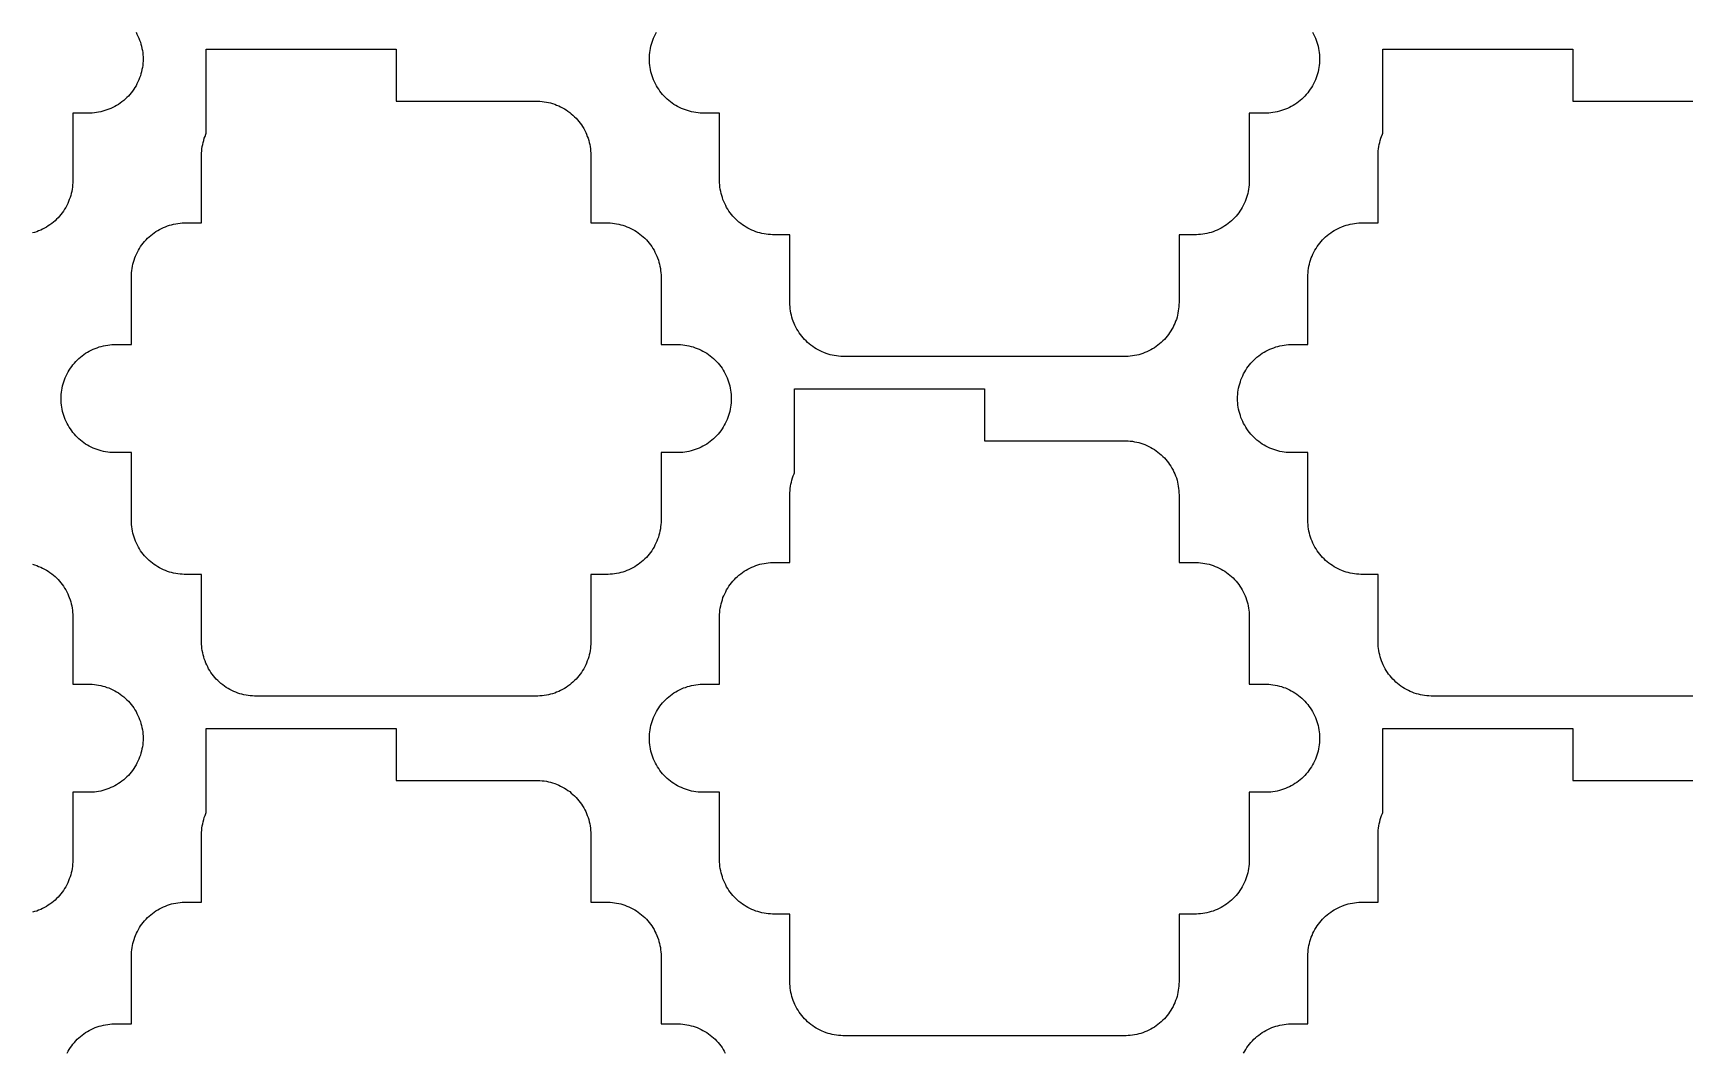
# Model space of a CAD drawing. Extents: x -49 to 54, y -38 to 38.
# Drawn here: x -38.73 to -23.45, y -20.18 to -10.76 of the extents above; entities that cross this region are included whole.
import ezdxf

# ---------------------------------------------------------------- set-up
doc = ezdxf.new("R2010")
doc.units = 0
doc.layers.add('CONDUCTIVE_LAYER_BACK_LAYER', color=2, linetype='CONTINUOUS')

msp = doc.modelspace()

# ---------------------------------------------------------------- linework, layer by layer
at = {"layer": 'CONDUCTIVE_LAYER_BACK_LAYER'}
for points in [[(-37.779, -10.749), (-37.77, -10.767), (-37.761, -10.785), (-37.753, -10.803), (-37.746, -10.821), (-37.739, -10.84), (-37.733, -10.859), (-37.728, -10.878), (-37.724, -10.898), (-37.72, -10.917), (-37.717, -10.937), (-37.716, -10.957), (-37.714, -10.977), (-37.714, -10.997), (-37.714, -11.016), (-37.716, -11.036), (-37.717, -11.056), (-37.72, -11.076), (-37.724, -11.095), (-37.728, -11.115), (-37.733, -11.134), (-37.739, -11.153), (-37.746, -11.172), (-37.753, -11.19), (-37.761, -11.208), (-37.77, -11.226), (-37.779, -11.244), (-37.789, -11.261), (-37.8, -11.277), (-37.812, -11.294), (-37.824, -11.309), (-37.837, -11.325), (-37.85, -11.339), (-37.864, -11.354), (-37.878, -11.367), (-37.893, -11.38), (-37.909, -11.393), (-37.925, -11.404), (-37.941, -11.416), (-37.958, -11.426), (-37.976, -11.436), (-37.993, -11.445), (-38.011, -11.454), (-38.03, -11.461), (-38.048, -11.468), (-38.067, -11.474), (-38.086, -11.48), (-38.105, -11.485), (-38.125, -11.489), (-38.145, -11.492), (-38.164, -11.494), (-38.184, -11.496), (-38.204, -11.496), (-38.364, -11.496), (-38.364, -12.122), (-38.364, -12.142), (-38.366, -12.162), (-38.367, -12.182), (-38.37, -12.202), (-38.374, -12.221), (-38.378, -12.241), (-38.383, -12.26), (-38.389, -12.279), (-38.396, -12.297), (-38.403, -12.316), (-38.411, -12.334), (-38.42, -12.352), (-38.429, -12.369), (-38.439, -12.387), (-38.45, -12.403), (-38.462, -12.419), (-38.474, -12.435), (-38.487, -12.45), (-38.5, -12.465), (-38.514, -12.479), (-38.528, -12.493), (-38.543, -12.506), (-38.559, -12.519), (-38.575, -12.53), (-38.591, -12.541), (-38.608, -12.552), (-38.626, -12.562), (-38.643, -12.571), (-38.661, -12.579), (-38.68, -12.587), (-38.698, -12.594), (-38.717, -12.6), (-38.736, -12.606)], [(-26.896, -10.749), (-26.886, -10.767), (-26.877, -10.785), (-26.869, -10.803), (-26.862, -10.821), (-26.855, -10.84), (-26.849, -10.859), (-26.844, -10.878), (-26.84, -10.898), (-26.837, -10.917), (-26.834, -10.937), (-26.832, -10.957), (-26.831, -10.977), (-26.83, -10.997), (-26.831, -11.016), (-26.832, -11.036), (-26.834, -11.056), (-26.837, -11.076), (-26.84, -11.095), (-26.844, -11.115), (-26.849, -11.134), (-26.855, -11.153), (-26.862, -11.172), (-26.869, -11.19), (-26.877, -11.208), (-26.886, -11.226), (-26.896, -11.244), (-26.906, -11.261), (-26.917, -11.277), (-26.928, -11.294), (-26.94, -11.309), (-26.953, -11.325), (-26.966, -11.339), (-26.98, -11.354), (-26.995, -11.367), (-27.01, -11.38), (-27.025, -11.393), (-27.041, -11.404), (-27.058, -11.416), (-27.075, -11.426), (-27.092, -11.436), (-27.109, -11.445), (-27.127, -11.454), (-27.146, -11.461), (-27.164, -11.468), (-27.183, -11.474), (-27.202, -11.48), (-27.222, -11.485), (-27.241, -11.489), (-27.261, -11.492), (-27.281, -11.494), (-27.3, -11.496), (-27.32, -11.496), (-27.48, -11.496), (-27.48, -12.122), (-27.481, -12.142), (-27.482, -12.162), (-27.484, -12.182), (-27.487, -12.202), (-27.49, -12.221), (-27.494, -12.241), (-27.499, -12.26), (-27.505, -12.279), (-27.512, -12.297), (-27.519, -12.316), (-27.527, -12.334), (-27.536, -12.352), (-27.546, -12.369), (-27.556, -12.387), (-27.567, -12.403), (-27.578, -12.419), (-27.59, -12.435), (-27.603, -12.45), (-27.616, -12.465), (-27.63, -12.479), (-27.645, -12.493), (-27.66, -12.506), (-27.675, -12.519), (-27.691, -12.53), (-27.708, -12.541), (-27.725, -12.552), (-27.742, -12.562), (-27.759, -12.571), (-27.777, -12.579), (-27.796, -12.587), (-27.814, -12.594), (-27.833, -12.6), (-27.852, -12.606), (-27.872, -12.61), (-27.891, -12.614), (-27.911, -12.618), (-27.931, -12.62), (-27.95, -12.621), (-27.97, -12.622), (-28.13, -12.622), (-28.13, -13.248), (-28.131, -13.268), (-28.132, -13.288), (-28.134, -13.308), (-28.137, -13.327), (-28.14, -13.347), (-28.144, -13.366), (-28.149, -13.386), (-28.155, -13.405), (-28.162, -13.423), (-28.169, -13.442), (-28.177, -13.46), (-28.186, -13.478), (-28.196, -13.495), (-28.206, -13.512), (-28.217, -13.529), (-28.228, -13.545), (-28.24, -13.561), (-28.253, -13.576), (-28.266, -13.591), (-28.28, -13.605), (-28.295, -13.619), (-28.31, -13.632), (-28.325, -13.644), (-28.341, -13.656), (-28.358, -13.667), (-28.375, -13.678), (-28.392, -13.688), (-28.409, -13.697), (-28.427, -13.705), (-28.446, -13.713), (-28.464, -13.72), (-28.483, -13.726), (-28.502, -13.732), (-28.522, -13.736), (-28.541, -13.74), (-28.561, -13.743), (-28.581, -13.746), (-28.6, -13.747), (-28.62, -13.748), (-31.24, -13.748), (-31.26, -13.747), (-31.28, -13.746), (-31.3, -13.743), (-31.319, -13.74), (-31.339, -13.736), (-31.358, -13.732), (-31.377, -13.726), (-31.396, -13.72), (-31.415, -13.713), (-31.433, -13.705), (-31.451, -13.697), (-31.469, -13.688), (-31.486, -13.678), (-31.503, -13.667), (-31.519, -13.656), (-31.535, -13.644), (-31.551, -13.632), (-31.566, -13.619), (-31.58, -13.605), (-31.594, -13.591), (-31.608, -13.576), (-31.62, -13.561), (-31.632, -13.545), (-31.644, -13.529), (-31.655, -13.512), (-31.665, -13.495), (-31.674, -13.478), (-31.683, -13.46), (-31.691, -13.442), (-31.699, -13.423), (-31.705, -13.405), (-31.711, -13.386), (-31.716, -13.366), (-31.72, -13.347), (-31.724, -13.327), (-31.727, -13.308), (-31.729, -13.288), (-31.73, -13.268), (-31.73, -13.248), (-31.73, -12.622), (-31.89, -12.622), (-31.91, -12.621), (-31.93, -12.62), (-31.95, -12.618), (-31.969, -12.614), (-31.989, -12.61), (-32.008, -12.606), (-32.027, -12.6), (-32.046, -12.594), (-32.065, -12.587), (-32.083, -12.579), (-32.101, -12.571), (-32.119, -12.562), (-32.136, -12.552), (-32.153, -12.541), (-32.169, -12.53), (-32.185, -12.519), (-32.201, -12.506), (-32.216, -12.493), (-32.23, -12.479), (-32.244, -12.465), (-32.258, -12.45), (-32.27, -12.435), (-32.282, -12.419), (-32.294, -12.403), (-32.305, -12.387), (-32.315, -12.369), (-32.324, -12.352), (-32.333, -12.334), (-32.341, -12.316), (-32.349, -12.297), (-32.355, -12.279), (-32.361, -12.26), (-32.366, -12.241), (-32.37, -12.221), (-32.374, -12.202), (-32.377, -12.182), (-32.379, -12.162), (-32.38, -12.142), (-32.38, -12.122), (-32.38, -11.496), (-32.54, -11.496), (-32.56, -11.496), (-32.58, -11.494), (-32.6, -11.492), (-32.619, -11.489), (-32.639, -11.485), (-32.658, -11.48), (-32.677, -11.474), (-32.696, -11.468), (-32.715, -11.461), (-32.733, -11.454), (-32.751, -11.445), (-32.769, -11.436), (-32.786, -11.426), (-32.803, -11.416), (-32.819, -11.404), (-32.835, -11.393), (-32.851, -11.38), (-32.866, -11.367), (-32.88, -11.354), (-32.894, -11.339), (-32.908, -11.325), (-32.92, -11.309), (-32.932, -11.294), (-32.944, -11.277), (-32.955, -11.261), (-32.965, -11.244), (-32.974, -11.226), (-32.983, -11.208), (-32.991, -11.19), (-32.999, -11.172), (-33.005, -11.153), (-33.011, -11.134), (-33.016, -11.115), (-33.02, -11.095), (-33.024, -11.076), (-33.027, -11.056), (-33.029, -11.036), (-33.03, -11.016), (-33.03, -10.997), (-33.03, -10.977), (-33.029, -10.957), (-33.027, -10.937), (-33.024, -10.917), (-33.02, -10.898), (-33.016, -10.878), (-33.011, -10.859), (-33.005, -10.84), (-32.999, -10.821), (-32.991, -10.803), (-32.983, -10.785), (-32.974, -10.767), (-32.965, -10.749)], [(-23.178, -16.89), (-25.798, -16.89), (-25.818, -16.889), (-25.838, -16.888), (-25.858, -16.885), (-25.877, -16.882), (-25.897, -16.878), (-25.916, -16.873), (-25.935, -16.868), (-25.954, -16.862), (-25.973, -16.855), (-25.991, -16.847), (-26.009, -16.839), (-26.027, -16.83), (-26.044, -16.82), (-26.061, -16.809), (-26.077, -16.798), (-26.093, -16.786), (-26.109, -16.774), (-26.124, -16.761), (-26.138, -16.747), (-26.152, -16.733), (-26.166, -16.718), (-26.178, -16.703), (-26.191, -16.687), (-26.202, -16.671), (-26.213, -16.654), (-26.223, -16.637), (-26.233, -16.62), (-26.241, -16.602), (-26.249, -16.584), (-26.257, -16.565), (-26.263, -16.546), (-26.269, -16.527), (-26.274, -16.508), (-26.279, -16.489), (-26.282, -16.469), (-26.285, -16.45), (-26.287, -16.43), (-26.288, -16.41), (-26.288, -16.39), (-26.288, -15.764), (-26.448, -15.764), (-26.468, -15.763), (-26.488, -15.762), (-26.508, -15.759), (-26.527, -15.756), (-26.547, -15.752), (-26.566, -15.748), (-26.585, -15.742), (-26.604, -15.736), (-26.623, -15.729), (-26.641, -15.721), (-26.659, -15.713), (-26.677, -15.704), (-26.694, -15.694), (-26.711, -15.683), (-26.727, -15.672), (-26.743, -15.66), (-26.759, -15.648), (-26.774, -15.635), (-26.788, -15.621), (-26.802, -15.607), (-26.816, -15.592), (-26.828, -15.577), (-26.841, -15.561), (-26.852, -15.545), (-26.863, -15.528), (-26.873, -15.511), (-26.883, -15.494), (-26.891, -15.476), (-26.899, -15.458), (-26.907, -15.439), (-26.913, -15.421), (-26.919, -15.402), (-26.924, -15.382), (-26.929, -15.363), (-26.932, -15.343), (-26.935, -15.324), (-26.937, -15.304), (-26.938, -15.284), (-26.938, -15.264), (-26.938, -14.638), (-27.098, -14.638), (-27.118, -14.637), (-27.138, -14.636), (-27.158, -14.634), (-27.177, -14.63), (-27.197, -14.626), (-27.216, -14.622), (-27.235, -14.616), (-27.254, -14.61), (-27.273, -14.603), (-27.291, -14.595), (-27.309, -14.587), (-27.327, -14.578), (-27.344, -14.568), (-27.361, -14.558), (-27.377, -14.546), (-27.393, -14.535), (-27.409, -14.522), (-27.424, -14.509), (-27.438, -14.495), (-27.452, -14.481), (-27.466, -14.466), (-27.478, -14.451), (-27.491, -14.435), (-27.502, -14.419), (-27.513, -14.403), (-27.523, -14.385), (-27.533, -14.368), (-27.541, -14.35), (-27.549, -14.332), (-27.557, -14.314), (-27.563, -14.295), (-27.569, -14.276), (-27.574, -14.257), (-27.579, -14.237), (-27.582, -14.218), (-27.585, -14.198), (-27.587, -14.178), (-27.588, -14.158), (-27.588, -14.138), (-27.588, -14.118), (-27.587, -14.099), (-27.585, -14.079), (-27.582, -14.059), (-27.579, -14.04), (-27.574, -14.02), (-27.569, -14.001), (-27.563, -13.982), (-27.557, -13.963), (-27.549, -13.945), (-27.541, -13.927), (-27.533, -13.909), (-27.523, -13.891), (-27.513, -13.874), (-27.502, -13.857), (-27.491, -13.841), (-27.478, -13.826), (-27.466, -13.81), (-27.452, -13.796), (-27.438, -13.781), (-27.424, -13.768), (-27.409, -13.755), (-27.393, -13.742), (-27.377, -13.73), (-27.361, -13.719), (-27.344, -13.709), (-27.327, -13.699), (-27.309, -13.69), (-27.291, -13.681), (-27.273, -13.674), (-27.254, -13.667), (-27.235, -13.66), (-27.216, -13.655), (-27.197, -13.65), (-27.177, -13.646), (-27.158, -13.643), (-27.138, -13.641), (-27.118, -13.639), (-27.098, -13.638), (-26.938, -13.638), (-26.938, -13.013), (-26.938, -12.993), (-26.937, -12.973), (-26.935, -12.953), (-26.932, -12.933), (-26.929, -12.914), (-26.924, -12.894), (-26.919, -12.875), (-26.913, -12.856), (-26.907, -12.837), (-26.899, -12.819), (-26.891, -12.801), (-26.883, -12.783), (-26.873, -12.765), (-26.863, -12.748), (-26.852, -12.732), (-26.841, -12.715), (-26.828, -12.7), (-26.816, -12.684), (-26.802, -12.67), (-26.788, -12.655), (-26.774, -12.642), (-26.759, -12.629), (-26.743, -12.616), (-26.727, -12.605), (-26.711, -12.593), (-26.694, -12.583), (-26.677, -12.573), (-26.659, -12.564), (-26.641, -12.555), (-26.623, -12.548), (-26.604, -12.541), (-26.585, -12.535), (-26.566, -12.529), (-26.547, -12.524), (-26.527, -12.521), (-26.508, -12.517), (-26.488, -12.515), (-26.468, -12.513), (-26.448, -12.513), (-26.288, -12.513), (-26.288, -11.887), (-26.288, -11.867), (-26.287, -11.847), (-26.285, -11.827), (-26.282, -11.807), (-26.279, -11.788), (-26.274, -11.769), (-26.269, -11.749), (-26.263, -11.73), (-26.257, -11.712), (-26.249, -11.693), (-26.245, -11.684), (-26.245, -10.906), (-24.488, -10.906), (-24.488, -11.387), (-23.178, -11.387)], [(-38.736, -15.671), (-38.717, -15.676), (-38.698, -15.683), (-38.68, -15.69), (-38.661, -15.697), (-38.643, -15.706), (-38.626, -15.715), (-38.608, -15.725), (-38.591, -15.735), (-38.575, -15.746), (-38.559, -15.758), (-38.543, -15.771), (-38.528, -15.784), (-38.514, -15.797), (-38.5, -15.812), (-38.487, -15.826), (-38.474, -15.842), (-38.462, -15.857), (-38.45, -15.874), (-38.439, -15.89), (-38.429, -15.907), (-38.42, -15.925), (-38.411, -15.943), (-38.403, -15.961), (-38.396, -15.979), (-38.389, -15.998), (-38.383, -16.017), (-38.378, -16.036), (-38.374, -16.056), (-38.37, -16.075), (-38.367, -16.095), (-38.366, -16.115), (-38.364, -16.135), (-38.364, -16.154), (-38.364, -16.78), (-38.204, -16.78), (-38.184, -16.781), (-38.164, -16.783), (-38.145, -16.785), (-38.125, -16.788), (-38.105, -16.792), (-38.086, -16.797), (-38.067, -16.802), (-38.048, -16.809), (-38.03, -16.815), (-38.011, -16.823), (-37.993, -16.832), (-37.976, -16.841), (-37.958, -16.851), (-37.941, -16.861), (-37.925, -16.872), (-37.909, -16.884), (-37.893, -16.896), (-37.878, -16.91), (-37.864, -16.923), (-37.85, -16.937), (-37.837, -16.952), (-37.824, -16.967), (-37.812, -16.983), (-37.8, -16.999), (-37.789, -17.016), (-37.779, -17.033), (-37.77, -17.051), (-37.761, -17.068), (-37.753, -17.087), (-37.746, -17.105), (-37.739, -17.124), (-37.733, -17.143), (-37.728, -17.162), (-37.724, -17.181), (-37.72, -17.201), (-37.717, -17.221), (-37.716, -17.24), (-37.714, -17.26), (-37.714, -17.28), (-37.714, -17.3), (-37.716, -17.32), (-37.717, -17.34), (-37.72, -17.359), (-37.724, -17.379), (-37.728, -17.398), (-37.733, -17.418), (-37.739, -17.437), (-37.746, -17.455), (-37.753, -17.474), (-37.761, -17.492), (-37.77, -17.51), (-37.779, -17.527), (-37.789, -17.544), (-37.8, -17.561), (-37.812, -17.577), (-37.824, -17.593), (-37.837, -17.608), (-37.85, -17.623), (-37.864, -17.637), (-37.878, -17.651), (-37.893, -17.664), (-37.909, -17.676), (-37.925, -17.688), (-37.941, -17.699), (-37.958, -17.71), (-37.976, -17.72), (-37.993, -17.729), (-38.011, -17.737), (-38.03, -17.745), (-38.048, -17.752), (-38.067, -17.758), (-38.086, -17.764), (-38.105, -17.768), (-38.125, -17.772), (-38.145, -17.775), (-38.164, -17.778), (-38.184, -17.779), (-38.204, -17.78), (-38.364, -17.78), (-38.364, -18.406), (-38.364, -18.426), (-38.366, -18.446), (-38.367, -18.466), (-38.37, -18.485), (-38.374, -18.505), (-38.378, -18.524), (-38.383, -18.543), (-38.389, -18.562), (-38.396, -18.581), (-38.403, -18.6), (-38.411, -18.618), (-38.42, -18.636), (-38.429, -18.653), (-38.439, -18.67), (-38.45, -18.687), (-38.462, -18.703), (-38.474, -18.719), (-38.487, -18.734), (-38.5, -18.749), (-38.514, -18.763), (-38.528, -18.777), (-38.543, -18.79), (-38.559, -18.802), (-38.575, -18.814), (-38.591, -18.825), (-38.608, -18.836), (-38.626, -18.846), (-38.643, -18.855), (-38.661, -18.863), (-38.68, -18.871), (-38.698, -18.878), (-38.717, -18.884), (-38.736, -18.889)], [(-38.416, -20.192), (-38.407, -20.175), (-38.397, -20.158), (-38.386, -20.141), (-38.374, -20.125), (-38.362, -20.109), (-38.349, -20.094), (-38.336, -20.079), (-38.322, -20.065), (-38.308, -20.051), (-38.293, -20.038), (-38.277, -20.026), (-38.261, -20.014), (-38.245, -20.003), (-38.228, -19.992), (-38.211, -19.983), (-38.193, -19.973), (-38.175, -19.965), (-38.157, -19.957), (-38.138, -19.95), (-38.119, -19.944), (-38.1, -19.939), (-38.081, -19.934), (-38.061, -19.93), (-38.041, -19.927), (-38.022, -19.925), (-38.002, -19.923), (-37.982, -19.922), (-37.822, -19.922), (-37.822, -19.296), (-37.822, -19.276), (-37.82, -19.257), (-37.819, -19.237), (-37.816, -19.217), (-37.812, -19.197), (-37.808, -19.178), (-37.803, -19.159), (-37.797, -19.14), (-37.79, -19.121), (-37.783, -19.103), (-37.775, -19.084), (-37.766, -19.067), (-37.757, -19.049), (-37.747, -19.032), (-37.736, -19.015), (-37.724, -18.999), (-37.712, -18.983), (-37.699, -18.968), (-37.686, -18.953), (-37.672, -18.939), (-37.658, -18.926), (-37.643, -18.913), (-37.627, -18.9), (-37.611, -18.888), (-37.595, -18.877), (-37.578, -18.867), (-37.561, -18.857), (-37.543, -18.848), (-37.525, -18.839), (-37.507, -18.832), (-37.488, -18.825), (-37.469, -18.818), (-37.45, -18.813), (-37.431, -18.808), (-37.411, -18.804), (-37.391, -18.801), (-37.372, -18.799), (-37.352, -18.797), (-37.332, -18.796), (-37.172, -18.796), (-37.172, -18.17), (-37.172, -18.151), (-37.17, -18.131), (-37.169, -18.111), (-37.166, -18.091), (-37.162, -18.072), (-37.158, -18.052), (-37.153, -18.033), (-37.147, -18.014), (-37.14, -17.995), (-37.133, -17.977), (-37.129, -17.968), (-37.129, -17.19), (-35.372, -17.19), (-35.372, -17.671), (-34.062, -17.671), (-34.042, -17.671), (-34.022, -17.673), (-34.003, -17.675), (-33.983, -17.678), (-33.964, -17.682), (-33.944, -17.687), (-33.925, -17.692), (-33.906, -17.699), (-33.888, -17.706), (-33.869, -17.713), (-33.851, -17.722), (-33.834, -17.731), (-33.816, -17.741), (-33.799, -17.751), (-33.783, -17.762), (-33.767, -17.774), (-33.752, -17.787), (-33.737, -17.8), (-33.722, -17.813), (-33.708, -17.828), (-33.695, -17.842), (-33.682, -17.858), (-33.67, -17.873), (-33.658, -17.89), (-33.648, -17.906), (-33.637, -17.923), (-33.628, -17.941), (-33.619, -17.959), (-33.611, -17.977), (-33.604, -17.995), (-33.597, -18.014), (-33.591, -18.033), (-33.586, -18.052), (-33.582, -18.072), (-33.578, -18.091), (-33.576, -18.111), (-33.574, -18.131), (-33.572, -18.151), (-33.572, -18.17), (-33.572, -18.796), (-33.412, -18.796), (-33.392, -18.797), (-33.372, -18.799), (-33.353, -18.801), (-33.333, -18.804), (-33.314, -18.808), (-33.294, -18.813), (-33.275, -18.818), (-33.256, -18.825), (-33.238, -18.832), (-33.219, -18.839), (-33.201, -18.848), (-33.184, -18.857), (-33.166, -18.867), (-33.149, -18.877), (-33.133, -18.888), (-33.117, -18.9), (-33.102, -18.913), (-33.087, -18.926), (-33.072, -18.939), (-33.058, -18.953), (-33.045, -18.968), (-33.032, -18.983), (-33.02, -18.999), (-33.008, -19.015), (-32.998, -19.032), (-32.987, -19.049), (-32.978, -19.067), (-32.969, -19.084), (-32.961, -19.103), (-32.954, -19.121), (-32.947, -19.14), (-32.941, -19.159), (-32.936, -19.178), (-32.932, -19.197), (-32.928, -19.217), (-32.926, -19.237), (-32.924, -19.257), (-32.922, -19.276), (-32.922, -19.296), (-32.922, -19.922), (-32.762, -19.922), (-32.742, -19.923), (-32.722, -19.925), (-32.703, -19.927), (-32.683, -19.93), (-32.664, -19.934), (-32.644, -19.939), (-32.625, -19.944), (-32.606, -19.95), (-32.588, -19.957), (-32.569, -19.965), (-32.551, -19.973), (-32.534, -19.983), (-32.516, -19.992), (-32.499, -20.003), (-32.483, -20.014), (-32.467, -20.026), (-32.452, -20.038), (-32.437, -20.051), (-32.422, -20.065), (-32.408, -20.079), (-32.395, -20.094), (-32.382, -20.109), (-32.37, -20.125), (-32.358, -20.141), (-32.348, -20.158), (-32.337, -20.175), (-32.328, -20.192)], [(-27.533, -20.192), (-27.523, -20.175), (-27.513, -20.158), (-27.502, -20.141), (-27.491, -20.125), (-27.478, -20.109), (-27.466, -20.094), (-27.452, -20.079), (-27.438, -20.065), (-27.424, -20.051), (-27.409, -20.038), (-27.393, -20.026), (-27.377, -20.014), (-27.361, -20.003), (-27.344, -19.992), (-27.327, -19.983), (-27.309, -19.973), (-27.291, -19.965), (-27.273, -19.957), (-27.254, -19.95), (-27.235, -19.944), (-27.216, -19.939), (-27.197, -19.934), (-27.177, -19.93), (-27.158, -19.927), (-27.138, -19.925), (-27.118, -19.923), (-27.098, -19.922), (-26.938, -19.922), (-26.938, -19.296), (-26.938, -19.276), (-26.937, -19.257), (-26.935, -19.237), (-26.932, -19.217), (-26.929, -19.197), (-26.924, -19.178), (-26.919, -19.159), (-26.913, -19.14), (-26.907, -19.121), (-26.899, -19.103), (-26.891, -19.084), (-26.883, -19.067), (-26.873, -19.049), (-26.863, -19.032), (-26.852, -19.015), (-26.841, -18.999), (-26.828, -18.983), (-26.816, -18.968), (-26.802, -18.953), (-26.788, -18.939), (-26.774, -18.926), (-26.759, -18.913), (-26.743, -18.9), (-26.727, -18.888), (-26.711, -18.877), (-26.694, -18.867), (-26.677, -18.857), (-26.659, -18.848), (-26.641, -18.839), (-26.623, -18.832), (-26.604, -18.825), (-26.585, -18.818), (-26.566, -18.813), (-26.547, -18.808), (-26.527, -18.804), (-26.508, -18.801), (-26.488, -18.799), (-26.468, -18.797), (-26.448, -18.796), (-26.288, -18.796), (-26.288, -18.17), (-26.288, -18.151), (-26.287, -18.131), (-26.285, -18.111), (-26.282, -18.091), (-26.279, -18.072), (-26.274, -18.052), (-26.269, -18.033), (-26.263, -18.014), (-26.257, -17.995), (-26.249, -17.977), (-26.245, -17.968), (-26.245, -17.19), (-24.488, -17.19), (-24.488, -17.671), (-23.178, -17.671)]]:
    msp.add_lwpolyline(points, dxfattribs=at)
for points in [[(-33.572, -16.39), (-33.572, -16.41), (-33.574, -16.43), (-33.576, -16.45), (-33.578, -16.469), (-33.582, -16.489), (-33.586, -16.508), (-33.591, -16.527), (-33.597, -16.546), (-33.604, -16.565), (-33.611, -16.584), (-33.619, -16.602), (-33.628, -16.62), (-33.637, -16.637), (-33.648, -16.654), (-33.658, -16.671), (-33.67, -16.687), (-33.682, -16.703), (-33.695, -16.718), (-33.708, -16.733), (-33.722, -16.747), (-33.737, -16.761), (-33.752, -16.774), (-33.767, -16.786), (-33.783, -16.798), (-33.799, -16.809), (-33.816, -16.82), (-33.834, -16.83), (-33.851, -16.839), (-33.869, -16.847), (-33.888, -16.855), (-33.906, -16.862), (-33.925, -16.868), (-33.944, -16.873), (-33.964, -16.878), (-33.983, -16.882), (-34.003, -16.885), (-34.022, -16.888), (-34.042, -16.889), (-34.062, -16.89), (-36.682, -16.89), (-36.702, -16.889), (-36.722, -16.888), (-36.741, -16.885), (-36.761, -16.882), (-36.781, -16.878), (-36.8, -16.873), (-36.819, -16.868), (-36.838, -16.862), (-36.857, -16.855), (-36.875, -16.847), (-36.893, -16.839), (-36.911, -16.83), (-36.928, -16.82), (-36.945, -16.809), (-36.961, -16.798), (-36.977, -16.786), (-36.993, -16.774), (-37.008, -16.761), (-37.022, -16.747), (-37.036, -16.733), (-37.049, -16.718), (-37.062, -16.703), (-37.074, -16.687), (-37.086, -16.671), (-37.097, -16.654), (-37.107, -16.637), (-37.116, -16.62), (-37.125, -16.602), (-37.133, -16.584), (-37.14, -16.565), (-37.147, -16.546), (-37.153, -16.527), (-37.158, -16.508), (-37.162, -16.489), (-37.166, -16.469), (-37.169, -16.45), (-37.17, -16.43), (-37.172, -16.41), (-37.172, -16.39), (-37.172, -15.764), (-37.332, -15.764), (-37.352, -15.763), (-37.372, -15.762), (-37.391, -15.759), (-37.411, -15.756), (-37.431, -15.752), (-37.45, -15.748), (-37.469, -15.742), (-37.488, -15.736), (-37.507, -15.729), (-37.525, -15.721), (-37.543, -15.713), (-37.561, -15.704), (-37.578, -15.694), (-37.595, -15.683), (-37.611, -15.672), (-37.627, -15.66), (-37.643, -15.648), (-37.658, -15.635), (-37.672, -15.621), (-37.686, -15.607), (-37.699, -15.592), (-37.712, -15.577), (-37.724, -15.561), (-37.736, -15.545), (-37.747, -15.528), (-37.757, -15.511), (-37.766, -15.494), (-37.775, -15.476), (-37.783, -15.458), (-37.79, -15.439), (-37.797, -15.421), (-37.803, -15.402), (-37.808, -15.382), (-37.812, -15.363), (-37.816, -15.343), (-37.819, -15.324), (-37.82, -15.304), (-37.822, -15.284), (-37.822, -15.264), (-37.822, -14.638), (-37.982, -14.638), (-38.002, -14.637), (-38.022, -14.636), (-38.041, -14.634), (-38.061, -14.63), (-38.081, -14.626), (-38.1, -14.622), (-38.119, -14.616), (-38.138, -14.61), (-38.157, -14.603), (-38.175, -14.595), (-38.193, -14.587), (-38.211, -14.578), (-38.228, -14.568), (-38.245, -14.558), (-38.261, -14.546), (-38.277, -14.535), (-38.293, -14.522), (-38.308, -14.509), (-38.322, -14.495), (-38.336, -14.481), (-38.349, -14.466), (-38.362, -14.451), (-38.374, -14.435), (-38.386, -14.419), (-38.397, -14.403), (-38.407, -14.385), (-38.416, -14.368), (-38.425, -14.35), (-38.433, -14.332), (-38.44, -14.314), (-38.447, -14.295), (-38.453, -14.276), (-38.458, -14.257), (-38.462, -14.237), (-38.466, -14.218), (-38.469, -14.198), (-38.47, -14.178), (-38.472, -14.158), (-38.472, -14.138), (-38.472, -14.118), (-38.47, -14.099), (-38.469, -14.079), (-38.466, -14.059), (-38.462, -14.04), (-38.458, -14.02), (-38.453, -14.001), (-38.447, -13.982), (-38.44, -13.963), (-38.433, -13.945), (-38.425, -13.927), (-38.416, -13.909), (-38.407, -13.891), (-38.397, -13.874), (-38.386, -13.857), (-38.374, -13.841), (-38.362, -13.826), (-38.349, -13.81), (-38.336, -13.796), (-38.322, -13.781), (-38.308, -13.768), (-38.293, -13.755), (-38.277, -13.742), (-38.261, -13.73), (-38.245, -13.719), (-38.228, -13.709), (-38.211, -13.699), (-38.193, -13.69), (-38.175, -13.681), (-38.157, -13.674), (-38.138, -13.667), (-38.119, -13.66), (-38.1, -13.655), (-38.081, -13.65), (-38.061, -13.646), (-38.041, -13.643), (-38.022, -13.641), (-38.002, -13.639), (-37.982, -13.638), (-37.822, -13.638), (-37.822, -13.013), (-37.822, -12.993), (-37.82, -12.973), (-37.819, -12.953), (-37.816, -12.933), (-37.812, -12.914), (-37.808, -12.894), (-37.803, -12.875), (-37.797, -12.856), (-37.79, -12.837), (-37.783, -12.819), (-37.775, -12.801), (-37.766, -12.783), (-37.757, -12.765), (-37.747, -12.748), (-37.736, -12.732), (-37.724, -12.715), (-37.712, -12.7), (-37.699, -12.684), (-37.686, -12.67), (-37.672, -12.655), (-37.658, -12.642), (-37.643, -12.629), (-37.627, -12.616), (-37.611, -12.605), (-37.595, -12.593), (-37.578, -12.583), (-37.561, -12.573), (-37.543, -12.564), (-37.525, -12.555), (-37.507, -12.548), (-37.488, -12.541), (-37.469, -12.535), (-37.45, -12.529), (-37.431, -12.524), (-37.411, -12.521), (-37.391, -12.517), (-37.372, -12.515), (-37.352, -12.513), (-37.332, -12.513), (-37.172, -12.513), (-37.172, -11.887), (-37.172, -11.867), (-37.17, -11.847), (-37.169, -11.827), (-37.166, -11.807), (-37.162, -11.788), (-37.158, -11.769), (-37.153, -11.749), (-37.147, -11.73), (-37.14, -11.712), (-37.133, -11.693), (-37.129, -11.684), (-37.129, -10.906), (-35.372, -10.906), (-35.372, -11.387), (-34.062, -11.387), (-34.042, -11.388), (-34.022, -11.389), (-34.003, -11.392), (-33.983, -11.395), (-33.964, -11.399), (-33.944, -11.403), (-33.925, -11.409), (-33.906, -11.415), (-33.888, -11.422), (-33.869, -11.43), (-33.851, -11.438), (-33.834, -11.447), (-33.816, -11.457), (-33.799, -11.468), (-33.783, -11.479), (-33.767, -11.491), (-33.752, -11.503), (-33.737, -11.516), (-33.722, -11.53), (-33.708, -11.544), (-33.695, -11.559), (-33.682, -11.574), (-33.67, -11.59), (-33.658, -11.606), (-33.648, -11.622), (-33.637, -11.64), (-33.628, -11.657), (-33.619, -11.675), (-33.611, -11.693), (-33.604, -11.712), (-33.597, -11.73), (-33.591, -11.749), (-33.586, -11.769), (-33.582, -11.788), (-33.578, -11.807), (-33.576, -11.827), (-33.574, -11.847), (-33.572, -11.867), (-33.572, -11.887), (-33.572, -12.513), (-33.412, -12.513), (-33.392, -12.513), (-33.372, -12.515), (-33.353, -12.517), (-33.333, -12.521), (-33.314, -12.524), (-33.294, -12.529), (-33.275, -12.535), (-33.256, -12.541), (-33.238, -12.548), (-33.219, -12.555), (-33.201, -12.564), (-33.184, -12.573), (-33.166, -12.583), (-33.149, -12.593), (-33.133, -12.605), (-33.117, -12.616), (-33.102, -12.629), (-33.087, -12.642), (-33.072, -12.655), (-33.058, -12.67), (-33.045, -12.684), (-33.032, -12.7), (-33.02, -12.715), (-33.008, -12.732), (-32.998, -12.748), (-32.987, -12.765), (-32.978, -12.783), (-32.969, -12.801), (-32.961, -12.819), (-32.954, -12.837), (-32.947, -12.856), (-32.941, -12.875), (-32.936, -12.894), (-32.932, -12.914), (-32.928, -12.933), (-32.926, -12.953), (-32.924, -12.973), (-32.922, -12.993), (-32.922, -13.013), (-32.922, -13.638), (-32.762, -13.638), (-32.742, -13.639), (-32.722, -13.641), (-32.703, -13.643), (-32.683, -13.646), (-32.664, -13.65), (-32.644, -13.655), (-32.625, -13.66), (-32.606, -13.667), (-32.588, -13.674), (-32.569, -13.681), (-32.551, -13.69), (-32.534, -13.699), (-32.516, -13.709), (-32.499, -13.719), (-32.483, -13.73), (-32.467, -13.742), (-32.452, -13.755), (-32.437, -13.768), (-32.422, -13.781), (-32.408, -13.796), (-32.395, -13.81), (-32.382, -13.826), (-32.37, -13.841), (-32.358, -13.857), (-32.348, -13.874), (-32.337, -13.891), (-32.328, -13.909), (-32.319, -13.927), (-32.311, -13.945), (-32.304, -13.963), (-32.297, -13.982), (-32.291, -14.001), (-32.286, -14.02), (-32.282, -14.04), (-32.278, -14.059), (-32.276, -14.079), (-32.274, -14.099), (-32.272, -14.118), (-32.272, -14.138), (-32.272, -14.158), (-32.274, -14.178), (-32.276, -14.198), (-32.278, -14.218), (-32.282, -14.237), (-32.286, -14.257), (-32.291, -14.276), (-32.297, -14.295), (-32.304, -14.314), (-32.311, -14.332), (-32.319, -14.35), (-32.328, -14.368), (-32.337, -14.385), (-32.348, -14.403), (-32.358, -14.419), (-32.37, -14.435), (-32.382, -14.451), (-32.395, -14.466), (-32.408, -14.481), (-32.422, -14.495), (-32.437, -14.509), (-32.452, -14.522), (-32.467, -14.535), (-32.483, -14.546), (-32.499, -14.558), (-32.516, -14.568), (-32.534, -14.578), (-32.551, -14.587), (-32.569, -14.595), (-32.588, -14.603), (-32.606, -14.61), (-32.625, -14.616), (-32.644, -14.622), (-32.664, -14.626), (-32.683, -14.63), (-32.703, -14.634), (-32.722, -14.636), (-32.742, -14.637), (-32.762, -14.638), (-32.922, -14.638), (-32.922, -15.264), (-32.922, -15.284), (-32.924, -15.304), (-32.926, -15.324), (-32.928, -15.343), (-32.932, -15.363), (-32.936, -15.382), (-32.941, -15.402), (-32.947, -15.421), (-32.954, -15.439), (-32.961, -15.458), (-32.969, -15.476), (-32.978, -15.494), (-32.987, -15.511), (-32.998, -15.528), (-33.008, -15.545), (-33.02, -15.561), (-33.032, -15.577), (-33.045, -15.592), (-33.058, -15.607), (-33.072, -15.621), (-33.087, -15.635), (-33.102, -15.648), (-33.117, -15.66), (-33.133, -15.672), (-33.149, -15.683), (-33.166, -15.694), (-33.184, -15.704), (-33.201, -15.713), (-33.219, -15.721), (-33.238, -15.729), (-33.256, -15.736), (-33.275, -15.742), (-33.294, -15.748), (-33.314, -15.752), (-33.333, -15.756), (-33.353, -15.759), (-33.372, -15.762), (-33.392, -15.763), (-33.412, -15.764), (-33.572, -15.764)], [(-28.13, -19.532), (-28.131, -19.552), (-28.132, -19.572), (-28.134, -19.591), (-28.137, -19.611), (-28.14, -19.631), (-28.144, -19.65), (-28.149, -19.669), (-28.155, -19.688), (-28.162, -19.707), (-28.169, -19.726), (-28.177, -19.744), (-28.186, -19.762), (-28.196, -19.779), (-28.206, -19.796), (-28.217, -19.813), (-28.228, -19.829), (-28.24, -19.845), (-28.253, -19.86), (-28.266, -19.875), (-28.28, -19.889), (-28.295, -19.903), (-28.31, -19.916), (-28.325, -19.928), (-28.341, -19.94), (-28.358, -19.951), (-28.375, -19.962), (-28.392, -19.971), (-28.409, -19.981), (-28.427, -19.989), (-28.446, -19.997), (-28.464, -20.004), (-28.483, -20.01), (-28.502, -20.015), (-28.522, -20.02), (-28.541, -20.024), (-28.561, -20.027), (-28.581, -20.029), (-28.6, -20.031), (-28.62, -20.032), (-31.24, -20.032), (-31.26, -20.031), (-31.28, -20.029), (-31.3, -20.027), (-31.319, -20.024), (-31.339, -20.02), (-31.358, -20.015), (-31.377, -20.01), (-31.396, -20.004), (-31.415, -19.997), (-31.433, -19.989), (-31.451, -19.981), (-31.469, -19.971), (-31.486, -19.962), (-31.503, -19.951), (-31.519, -19.94), (-31.535, -19.928), (-31.551, -19.916), (-31.566, -19.903), (-31.58, -19.889), (-31.594, -19.875), (-31.608, -19.86), (-31.62, -19.845), (-31.632, -19.829), (-31.644, -19.813), (-31.655, -19.796), (-31.665, -19.779), (-31.674, -19.762), (-31.683, -19.744), (-31.691, -19.726), (-31.699, -19.707), (-31.705, -19.688), (-31.711, -19.669), (-31.716, -19.65), (-31.72, -19.631), (-31.724, -19.611), (-31.727, -19.591), (-31.729, -19.572), (-31.73, -19.552), (-31.73, -19.532), (-31.73, -18.906), (-31.89, -18.906), (-31.91, -18.905), (-31.93, -18.904), (-31.95, -18.901), (-31.969, -18.898), (-31.989, -18.894), (-32.008, -18.889), (-32.027, -18.884), (-32.046, -18.878), (-32.065, -18.871), (-32.083, -18.863), (-32.101, -18.855), (-32.119, -18.846), (-32.136, -18.836), (-32.153, -18.825), (-32.169, -18.814), (-32.185, -18.802), (-32.201, -18.79), (-32.216, -18.777), (-32.23, -18.763), (-32.244, -18.749), (-32.258, -18.734), (-32.27, -18.719), (-32.282, -18.703), (-32.294, -18.687), (-32.305, -18.67), (-32.315, -18.653), (-32.324, -18.636), (-32.333, -18.618), (-32.341, -18.6), (-32.349, -18.581), (-32.355, -18.562), (-32.361, -18.543), (-32.366, -18.524), (-32.37, -18.505), (-32.374, -18.485), (-32.377, -18.466), (-32.379, -18.446), (-32.38, -18.426), (-32.38, -18.406), (-32.38, -17.78), (-32.54, -17.78), (-32.56, -17.779), (-32.58, -17.778), (-32.6, -17.775), (-32.619, -17.772), (-32.639, -17.768), (-32.658, -17.764), (-32.677, -17.758), (-32.696, -17.752), (-32.715, -17.745), (-32.733, -17.737), (-32.751, -17.729), (-32.769, -17.72), (-32.786, -17.71), (-32.803, -17.699), (-32.819, -17.688), (-32.835, -17.676), (-32.851, -17.664), (-32.866, -17.651), (-32.88, -17.637), (-32.894, -17.623), (-32.908, -17.608), (-32.92, -17.593), (-32.932, -17.577), (-32.944, -17.561), (-32.955, -17.544), (-32.965, -17.527), (-32.974, -17.51), (-32.983, -17.492), (-32.991, -17.474), (-32.999, -17.455), (-33.005, -17.437), (-33.011, -17.418), (-33.016, -17.398), (-33.02, -17.379), (-33.024, -17.359), (-33.027, -17.34), (-33.029, -17.32), (-33.03, -17.3), (-33.03, -17.28), (-33.03, -17.26), (-33.029, -17.24), (-33.027, -17.221), (-33.024, -17.201), (-33.02, -17.181), (-33.016, -17.162), (-33.011, -17.143), (-33.005, -17.124), (-32.999, -17.105), (-32.991, -17.087), (-32.983, -17.068), (-32.974, -17.051), (-32.965, -17.033), (-32.955, -17.016), (-32.944, -16.999), (-32.932, -16.983), (-32.92, -16.967), (-32.908, -16.952), (-32.894, -16.937), (-32.88, -16.923), (-32.866, -16.91), (-32.851, -16.896), (-32.835, -16.884), (-32.819, -16.872), (-32.803, -16.861), (-32.786, -16.851), (-32.769, -16.841), (-32.751, -16.832), (-32.733, -16.823), (-32.715, -16.815), (-32.696, -16.809), (-32.677, -16.802), (-32.658, -16.797), (-32.639, -16.792), (-32.619, -16.788), (-32.6, -16.785), (-32.58, -16.783), (-32.56, -16.781), (-32.54, -16.78), (-32.38, -16.78), (-32.38, -16.154), (-32.38, -16.135), (-32.379, -16.115), (-32.377, -16.095), (-32.374, -16.075), (-32.37, -16.056), (-32.366, -16.036), (-32.361, -16.017), (-32.355, -15.998), (-32.349, -15.979), (-32.341, -15.961), (-32.333, -15.943), (-32.324, -15.925), (-32.315, -15.907), (-32.305, -15.89), (-32.294, -15.874), (-32.282, -15.857), (-32.27, -15.842), (-32.258, -15.826), (-32.244, -15.812), (-32.23, -15.797), (-32.216, -15.784), (-32.201, -15.771), (-32.185, -15.758), (-32.169, -15.746), (-32.153, -15.735), (-32.136, -15.725), (-32.119, -15.715), (-32.101, -15.706), (-32.083, -15.697), (-32.065, -15.69), (-32.046, -15.683), (-32.027, -15.676), (-32.008, -15.671), (-31.989, -15.666), (-31.969, -15.662), (-31.95, -15.659), (-31.93, -15.657), (-31.91, -15.655), (-31.89, -15.654), (-31.73, -15.654), (-31.73, -15.029), (-31.73, -15.009), (-31.729, -14.989), (-31.727, -14.969), (-31.724, -14.949), (-31.72, -14.93), (-31.716, -14.91), (-31.711, -14.891), (-31.705, -14.872), (-31.699, -14.853), (-31.691, -14.835), (-31.687, -14.826), (-31.687, -14.048), (-29.93, -14.048), (-29.93, -14.529), (-28.62, -14.529), (-28.6, -14.529), (-28.581, -14.531), (-28.561, -14.533), (-28.541, -14.537), (-28.522, -14.54), (-28.502, -14.545), (-28.483, -14.551), (-28.464, -14.557), (-28.446, -14.564), (-28.427, -14.572), (-28.409, -14.58), (-28.392, -14.589), (-28.375, -14.599), (-28.358, -14.609), (-28.341, -14.621), (-28.325, -14.632), (-28.31, -14.645), (-28.295, -14.658), (-28.28, -14.672), (-28.266, -14.686), (-28.253, -14.7), (-28.24, -14.716), (-28.228, -14.731), (-28.217, -14.748), (-28.206, -14.764), (-28.196, -14.781), (-28.186, -14.799), (-28.177, -14.817), (-28.169, -14.835), (-28.162, -14.853), (-28.155, -14.872), (-28.149, -14.891), (-28.144, -14.91), (-28.14, -14.93), (-28.137, -14.949), (-28.134, -14.969), (-28.132, -14.989), (-28.131, -15.009), (-28.13, -15.029), (-28.13, -15.654), (-27.97, -15.654), (-27.95, -15.655), (-27.931, -15.657), (-27.911, -15.659), (-27.891, -15.662), (-27.872, -15.666), (-27.852, -15.671), (-27.833, -15.676), (-27.814, -15.683), (-27.796, -15.69), (-27.777, -15.697), (-27.759, -15.706), (-27.742, -15.715), (-27.725, -15.725), (-27.708, -15.735), (-27.691, -15.746), (-27.675, -15.758), (-27.66, -15.771), (-27.645, -15.784), (-27.63, -15.797), (-27.616, -15.812), (-27.603, -15.826), (-27.59, -15.842), (-27.578, -15.857), (-27.567, -15.874), (-27.556, -15.89), (-27.546, -15.907), (-27.536, -15.925), (-27.527, -15.943), (-27.519, -15.961), (-27.512, -15.979), (-27.505, -15.998), (-27.499, -16.017), (-27.494, -16.036), (-27.49, -16.056), (-27.487, -16.075), (-27.484, -16.095), (-27.482, -16.115), (-27.481, -16.135), (-27.48, -16.154), (-27.48, -16.78), (-27.32, -16.78), (-27.3, -16.781), (-27.281, -16.783), (-27.261, -16.785), (-27.241, -16.788), (-27.222, -16.792), (-27.202, -16.797), (-27.183, -16.802), (-27.164, -16.809), (-27.146, -16.815), (-27.127, -16.823), (-27.109, -16.832), (-27.092, -16.841), (-27.075, -16.851), (-27.058, -16.861), (-27.041, -16.872), (-27.025, -16.884), (-27.01, -16.896), (-26.995, -16.91), (-26.98, -16.923), (-26.966, -16.937), (-26.953, -16.952), (-26.94, -16.967), (-26.928, -16.983), (-26.917, -16.999), (-26.906, -17.016), (-26.896, -17.033), (-26.886, -17.051), (-26.877, -17.068), (-26.869, -17.087), (-26.862, -17.105), (-26.855, -17.124), (-26.849, -17.143), (-26.844, -17.162), (-26.84, -17.181), (-26.837, -17.201), (-26.834, -17.221), (-26.832, -17.24), (-26.831, -17.26), (-26.83, -17.28), (-26.831, -17.3), (-26.832, -17.32), (-26.834, -17.34), (-26.837, -17.359), (-26.84, -17.379), (-26.844, -17.398), (-26.849, -17.418), (-26.855, -17.437), (-26.862, -17.455), (-26.869, -17.474), (-26.877, -17.492), (-26.886, -17.51), (-26.896, -17.527), (-26.906, -17.544), (-26.917, -17.561), (-26.928, -17.577), (-26.94, -17.593), (-26.953, -17.608), (-26.966, -17.623), (-26.98, -17.637), (-26.995, -17.651), (-27.01, -17.664), (-27.025, -17.676), (-27.041, -17.688), (-27.058, -17.699), (-27.075, -17.71), (-27.092, -17.72), (-27.109, -17.729), (-27.127, -17.737), (-27.146, -17.745), (-27.164, -17.752), (-27.183, -17.758), (-27.202, -17.764), (-27.222, -17.768), (-27.241, -17.772), (-27.261, -17.775), (-27.281, -17.778), (-27.3, -17.779), (-27.32, -17.78), (-27.48, -17.78), (-27.48, -18.406), (-27.481, -18.426), (-27.482, -18.446), (-27.484, -18.466), (-27.487, -18.485), (-27.49, -18.505), (-27.494, -18.524), (-27.499, -18.543), (-27.505, -18.562), (-27.512, -18.581), (-27.519, -18.6), (-27.527, -18.618), (-27.536, -18.636), (-27.546, -18.653), (-27.556, -18.67), (-27.567, -18.687), (-27.578, -18.703), (-27.59, -18.719), (-27.603, -18.734), (-27.616, -18.749), (-27.63, -18.763), (-27.645, -18.777), (-27.66, -18.79), (-27.675, -18.802), (-27.691, -18.814), (-27.708, -18.825), (-27.725, -18.836), (-27.742, -18.846), (-27.759, -18.855), (-27.777, -18.863), (-27.796, -18.871), (-27.814, -18.878), (-27.833, -18.884), (-27.852, -18.889), (-27.872, -18.894), (-27.891, -18.898), (-27.911, -18.901), (-27.931, -18.904), (-27.95, -18.905), (-27.97, -18.906), (-28.13, -18.906)]]:
    msp.add_lwpolyline(points, close=True, dxfattribs=at)

doc.saveas('drawing.dxf')
